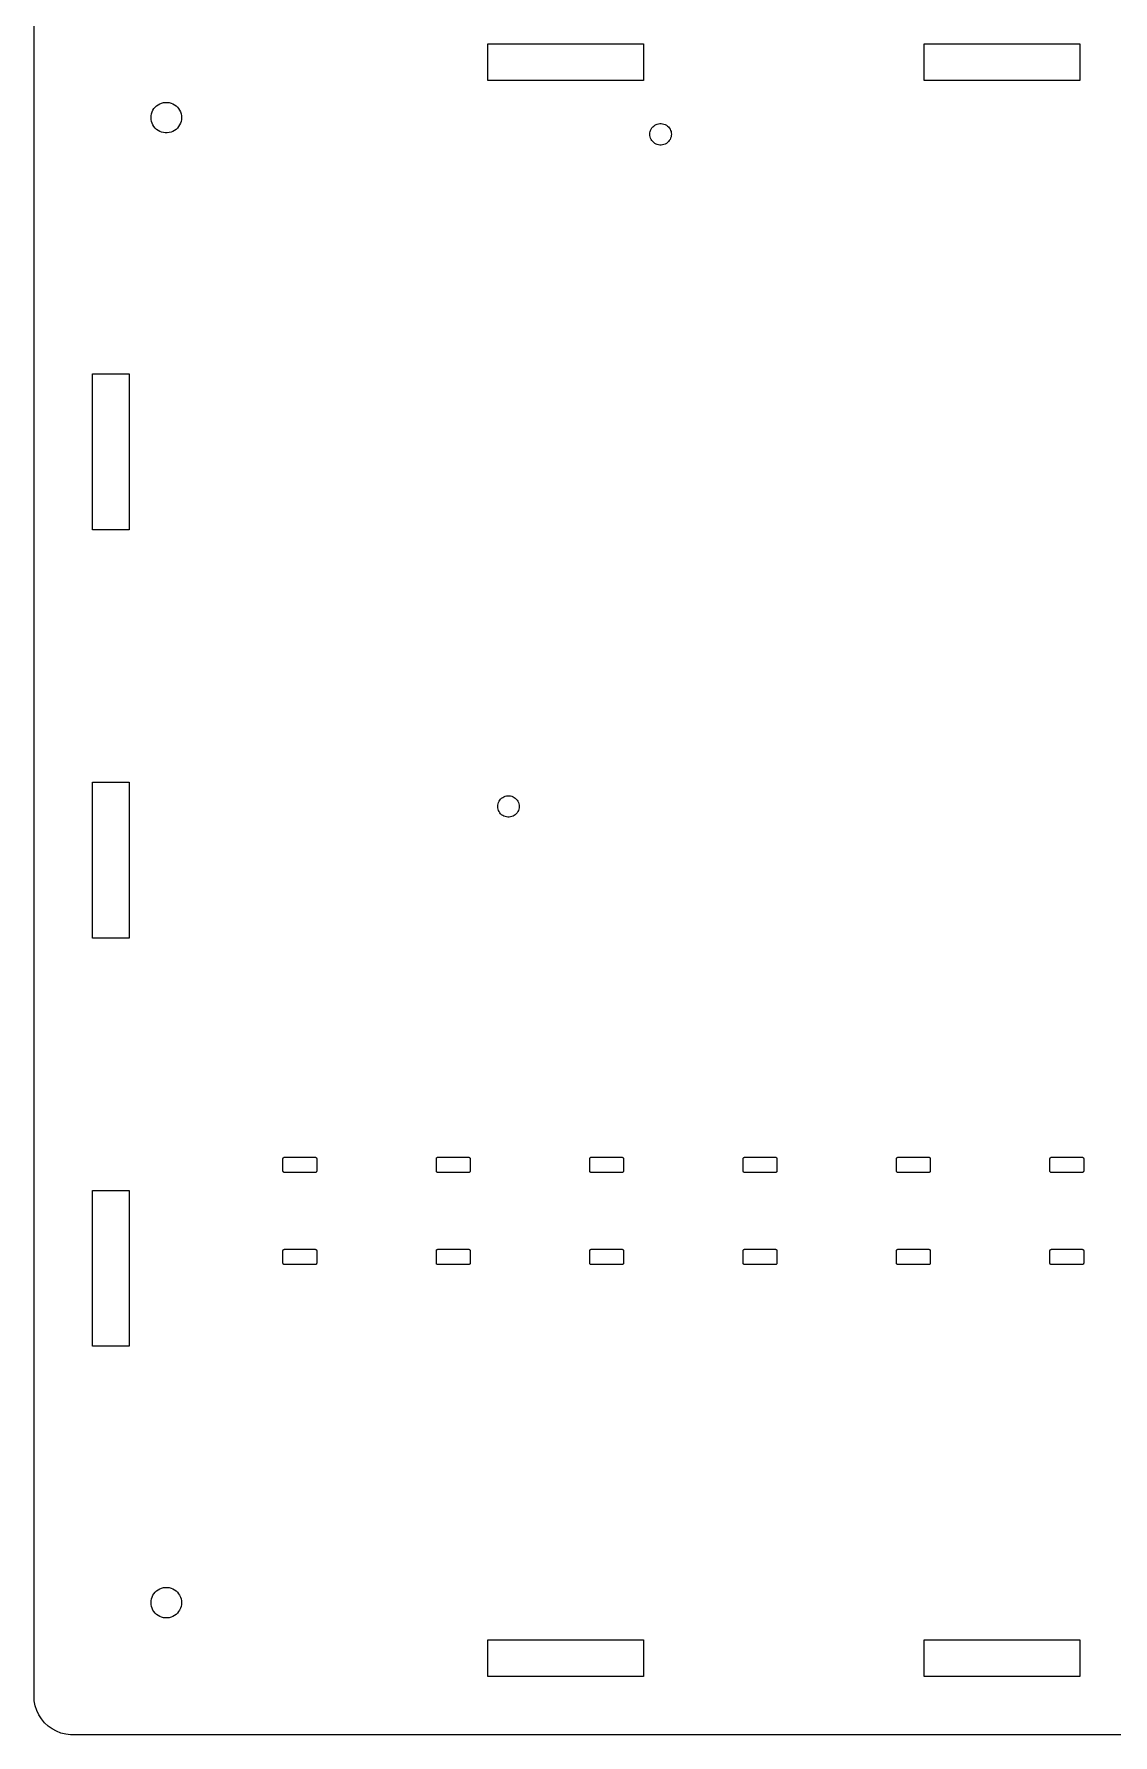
# Model space of a CAD drawing. Header units: millimetres. Extents: x -331 to 331, y -589 to 330.
# Drawn here: x -193.3 to -17.5, y -142.5 to 134.6 of the extents above; entities that cross this region are included whole.
import ezdxf

# ---------------------------------------------------------------- set-up
doc = ezdxf.new("R2010")
doc.units = ezdxf.units.MM
doc.layers.get('0').update_dxf_attribs({"linetype": 'CONTINUOUS', "lineweight": 0})

msp = doc.modelspace()

# ---------------------------------------------------------------- linework, layer by layer
for p, q in [((-193.325, -136.175), (-193.325, 136.175)), ((-119.38, 127), (-119.38, 133)), ((-119.38, 133), (-93.98, 133)), ((-93.98, 133), (-93.98, 127)), ((-48.26, 127), (-48.26, 133)), ((-48.26, 133), (-22.86, 133)), ((-22.86, 133), (-22.86, 127)), ((-93.98, 127), (-119.38, 127)), ((-22.86, 127), (-48.26, 127)), ((-174.082, 121.884), (-173.949, 122.167)), ((-173.949, 122.167), (-173.781, 122.431)), ((-173.781, 122.431), (-173.582, 122.671)), ((-173.582, 122.671), (-173.354, 122.885)), ((-173.354, 122.885), (-173.101, 123.069)), ((-173.101, 123.069), (-172.827, 123.22)), ((-172.827, 123.22), (-172.537, 123.335)), ((-172.537, 123.335), (-172.234, 123.413)), ((-172.234, 123.413), (-171.924, 123.452)), ((-171.924, 123.452), (-171.611, 123.452)), ((-171.611, 123.452), (-171.301, 123.413)), ((-171.301, 123.413), (-170.998, 123.335)), ((-170.998, 123.335), (-170.708, 123.22)), ((-170.708, 123.22), (-170.434, 123.069)), ((-170.434, 123.069), (-170.181, 122.885)), ((-170.181, 122.885), (-169.953, 122.671)), ((-169.953, 122.671), (-169.754, 122.431)), ((-169.754, 122.431), (-169.586, 122.167)), ((-169.586, 122.167), (-169.453, 121.884)), ((-174.257, 120.968), (-174.237, 121.279)), ((-174.237, 120.656), (-174.257, 120.968)), ((-174.237, 121.279), (-174.178, 121.587)), ((-174.178, 120.348), (-174.237, 120.656)), ((-174.178, 121.587), (-174.082, 121.884)), ((-174.082, 120.051), (-174.178, 120.348)), ((-173.949, 119.768), (-174.082, 120.051)), ((-173.781, 119.504), (-173.949, 119.768)), ((-173.582, 119.264), (-173.781, 119.504)), ((-173.354, 119.05), (-173.582, 119.264)), ((-169.953, 119.264), (-170.181, 119.05)), ((-169.754, 119.504), (-169.953, 119.264)), ((-169.586, 119.768), (-169.754, 119.504)), ((-169.453, 120.051), (-169.586, 119.768)), ((-169.453, 121.884), (-169.357, 121.587)), ((-169.357, 120.348), (-169.453, 120.051)), ((-169.357, 121.587), (-169.298, 121.279)), ((-169.298, 120.656), (-169.357, 120.348)), ((-169.298, 121.279), (-169.278, 120.968)), ((-169.278, 120.968), (-169.298, 120.656)), ((-92.734, 119.093), (-92.616, 119.279)), ((-92.616, 119.279), (-92.476, 119.448)), ((-92.476, 119.448), (-92.315, 119.598)), ((-92.315, 119.598), (-92.138, 119.728)), ((-92.138, 119.728), (-91.945, 119.833)), ((-91.945, 119.833), (-91.741, 119.914)), ((-91.741, 119.914), (-91.528, 119.969)), ((-91.528, 119.969), (-91.31, 119.997)), ((-91.31, 119.997), (-91.09, 119.997)), ((-91.09, 119.997), (-90.872, 119.969)), ((-90.872, 119.969), (-90.659, 119.914)), ((-90.659, 119.914), (-90.455, 119.833)), ((-90.455, 119.833), (-90.262, 119.728)), ((-90.262, 119.728), (-90.085, 119.598)), ((-90.085, 119.598), (-89.924, 119.448)), ((-89.924, 119.448), (-89.784, 119.279)), ((-89.784, 119.279), (-89.666, 119.093)), ((-173.101, 118.866), (-173.354, 119.05)), ((-172.827, 118.715), (-173.101, 118.866)), ((-172.537, 118.6), (-172.827, 118.715)), ((-172.234, 118.522), (-172.537, 118.6)), ((-171.924, 118.483), (-172.234, 118.522)), ((-171.611, 118.483), (-171.924, 118.483)), ((-171.301, 118.522), (-171.611, 118.483)), ((-170.998, 118.6), (-171.301, 118.522)), ((-170.708, 118.715), (-170.998, 118.6)), ((-170.434, 118.866), (-170.708, 118.715)), ((-170.181, 119.05), (-170.434, 118.866)), ((-92.95, 118.25), (-92.936, 118.469)), ((-92.936, 118.031), (-92.95, 118.25)), ((-92.936, 118.469), (-92.895, 118.685)), ((-92.895, 117.815), (-92.936, 118.031)), ((-92.895, 118.685), (-92.827, 118.894)), ((-92.827, 117.606), (-92.895, 117.815)), ((-92.827, 118.894), (-92.734, 119.093)), ((-92.734, 117.407), (-92.827, 117.606)), ((-92.616, 117.221), (-92.734, 117.407)), ((-92.476, 117.052), (-92.616, 117.221)), ((-92.315, 116.902), (-92.476, 117.052)), ((-92.138, 116.772), (-92.315, 116.902)), ((-91.945, 116.667), (-92.138, 116.772)), ((-91.741, 116.586), (-91.945, 116.667)), ((-91.528, 116.531), (-91.741, 116.586)), ((-91.31, 116.503), (-91.528, 116.531)), ((-91.09, 116.503), (-91.31, 116.503)), ((-90.872, 116.531), (-91.09, 116.503)), ((-90.659, 116.586), (-90.872, 116.531)), ((-90.455, 116.667), (-90.659, 116.586)), ((-90.262, 116.772), (-90.455, 116.667)), ((-90.085, 116.902), (-90.262, 116.772)), ((-89.924, 117.052), (-90.085, 116.902)), ((-89.784, 117.221), (-89.924, 117.052)), ((-89.666, 117.407), (-89.784, 117.221)), ((-89.666, 119.093), (-89.573, 118.894)), ((-89.573, 117.606), (-89.666, 117.407)), ((-89.573, 118.894), (-89.505, 118.685)), ((-89.505, 117.815), (-89.573, 117.606)), ((-89.505, 118.685), (-89.464, 118.469)), ((-89.464, 118.031), (-89.505, 117.815)), ((-89.464, 118.469), (-89.45, 118.25)), ((-89.45, 118.25), (-89.464, 118.031)), ((-183.8, 53.8), (-183.8, 79.2)), ((-183.8, 79.2), (-177.8, 79.2)), ((-177.8, 79.2), (-177.8, 53.8)), ((-177.8, 53.8), (-183.8, 53.8)), ((-183.8, -12.7), (-183.8, 12.7)), ((-183.8, 12.7), (-177.8, 12.7)), ((-177.8, 12.7), (-177.8, -12.7)), ((-117.75, 8.75), (-117.736, 8.969)), ((-117.736, 8.531), (-117.75, 8.75)), ((-117.736, 8.969), (-117.695, 9.185)), ((-117.695, 8.315), (-117.736, 8.531)), ((-117.695, 9.185), (-117.627, 9.394)), ((-117.627, 8.106), (-117.695, 8.315)), ((-117.627, 9.394), (-117.534, 9.593)), ((-117.534, 9.593), (-117.416, 9.779)), ((-117.416, 9.779), (-117.276, 9.948)), ((-117.276, 9.948), (-117.115, 10.098)), ((-117.115, 10.098), (-116.938, 10.228)), ((-116.938, 10.228), (-116.745, 10.333)), ((-116.745, 10.333), (-116.541, 10.414)), ((-116.541, 10.414), (-116.328, 10.469)), ((-116.328, 10.469), (-116.11, 10.497)), ((-116.11, 10.497), (-115.89, 10.497)), ((-115.89, 10.497), (-115.672, 10.469)), ((-115.672, 10.469), (-115.459, 10.414)), ((-115.459, 10.414), (-115.255, 10.333)), ((-115.255, 10.333), (-115.062, 10.228)), ((-115.062, 10.228), (-114.885, 10.098)), ((-114.885, 10.098), (-114.724, 9.948)), ((-114.724, 9.948), (-114.584, 9.779)), ((-114.584, 9.779), (-114.466, 9.593)), ((-114.466, 9.593), (-114.373, 9.394)), ((-114.373, 9.394), (-114.305, 9.185)), ((-114.305, 8.315), (-114.373, 8.106)), ((-114.305, 9.185), (-114.264, 8.969)), ((-114.264, 8.531), (-114.305, 8.315)), ((-114.264, 8.969), (-114.25, 8.75)), ((-114.25, 8.75), (-114.264, 8.531)), ((-117.534, 7.907), (-117.627, 8.106)), ((-117.416, 7.721), (-117.534, 7.907)), ((-117.276, 7.552), (-117.416, 7.721)), ((-117.115, 7.402), (-117.276, 7.552)), ((-116.938, 7.272), (-117.115, 7.402)), ((-116.745, 7.167), (-116.938, 7.272)), ((-116.541, 7.086), (-116.745, 7.167)), ((-116.328, 7.031), (-116.541, 7.086)), ((-116.11, 7.003), (-116.328, 7.031)), ((-115.89, 7.003), (-116.11, 7.003)), ((-115.672, 7.031), (-115.89, 7.003)), ((-115.459, 7.086), (-115.672, 7.031)), ((-115.255, 7.167), (-115.459, 7.086)), ((-115.062, 7.272), (-115.255, 7.167)), ((-114.885, 7.402), (-115.062, 7.272)), ((-114.724, 7.552), (-114.885, 7.402)), ((-114.584, 7.721), (-114.724, 7.552)), ((-114.466, 7.907), (-114.584, 7.721)), ((-114.373, 8.106), (-114.466, 7.907)), ((-177.8, -12.7), (-183.8, -12.7)), ((-152.75, -48.65), (-152.748, -48.619)), ((-152.75, -50.65), (-152.75, -48.65)), ((-152.748, -48.619), (-152.742, -48.588)), ((-152.742, -48.588), (-152.732, -48.558)), ((-152.732, -48.558), (-152.719, -48.53)), ((-152.719, -48.53), (-152.702, -48.503)), ((-152.702, -48.503), (-152.682, -48.479)), ((-152.682, -48.479), (-152.659, -48.457)), ((-152.659, -48.457), (-152.634, -48.439)), ((-152.634, -48.439), (-152.606, -48.424)), ((-152.606, -48.424), (-152.577, -48.412)), ((-152.577, -48.412), (-152.547, -48.404)), ((-152.547, -48.404), (-152.516, -48.4)), ((-152.516, -48.4), (-147.484, -48.4)), ((-147.484, -48.4), (-147.453, -48.404)), ((-147.453, -48.404), (-147.423, -48.412)), ((-147.423, -48.412), (-147.394, -48.424)), ((-147.394, -48.424), (-147.366, -48.439)), ((-147.366, -48.439), (-147.341, -48.457)), ((-147.341, -48.457), (-147.318, -48.479)), ((-147.318, -48.479), (-147.298, -48.503)), ((-147.298, -48.503), (-147.281, -48.53)), ((-147.281, -48.53), (-147.268, -48.558)), ((-147.268, -48.558), (-147.258, -48.588)), ((-147.258, -48.588), (-147.252, -48.619)), ((-147.252, -48.619), (-147.25, -48.65)), ((-147.25, -48.65), (-147.25, -50.65)), ((-127.75, -48.65), (-127.748, -48.619)), ((-127.75, -50.65), (-127.75, -48.65)), ((-127.748, -48.619), (-127.742, -48.588)), ((-127.742, -48.588), (-127.732, -48.558)), ((-127.732, -48.558), (-127.719, -48.53)), ((-127.719, -48.53), (-127.702, -48.503)), ((-127.702, -48.503), (-127.682, -48.479)), ((-127.682, -48.479), (-127.659, -48.457)), ((-127.659, -48.457), (-127.634, -48.439)), ((-127.634, -48.439), (-127.606, -48.424)), ((-127.606, -48.424), (-127.577, -48.412)), ((-127.577, -48.412), (-127.547, -48.404)), ((-127.547, -48.404), (-127.516, -48.4)), ((-127.516, -48.4), (-122.484, -48.4)), ((-122.484, -48.4), (-122.453, -48.404)), ((-122.453, -48.404), (-122.423, -48.412)), ((-122.423, -48.412), (-122.394, -48.424)), ((-122.394, -48.424), (-122.366, -48.439)), ((-122.366, -48.439), (-122.341, -48.457)), ((-122.341, -48.457), (-122.318, -48.479)), ((-122.318, -48.479), (-122.298, -48.503)), ((-122.298, -48.503), (-122.281, -48.53)), ((-122.281, -48.53), (-122.268, -48.558)), ((-122.268, -48.558), (-122.258, -48.588)), ((-122.258, -48.588), (-122.252, -48.619)), ((-122.252, -48.619), (-122.25, -48.65)), ((-122.25, -48.65), (-122.25, -50.65)), ((-102.75, -48.65), (-102.748, -48.619)), ((-102.75, -50.65), (-102.75, -48.65)), ((-102.748, -48.619), (-102.742, -48.588)), ((-102.742, -48.588), (-102.732, -48.558)), ((-102.732, -48.558), (-102.719, -48.53)), ((-102.719, -48.53), (-102.702, -48.503)), ((-102.702, -48.503), (-102.682, -48.479)), ((-102.682, -48.479), (-102.659, -48.457)), ((-102.659, -48.457), (-102.634, -48.439)), ((-102.634, -48.439), (-102.606, -48.424)), ((-102.606, -48.424), (-102.577, -48.412)), ((-102.577, -48.412), (-102.547, -48.404)), ((-102.547, -48.404), (-102.516, -48.4)), ((-102.516, -48.4), (-97.484, -48.4)), ((-97.484, -48.4), (-97.453, -48.404)), ((-97.453, -48.404), (-97.423, -48.412)), ((-97.423, -48.412), (-97.394, -48.424)), ((-97.394, -48.424), (-97.366, -48.439)), ((-97.366, -48.439), (-97.341, -48.457)), ((-97.341, -48.457), (-97.318, -48.479)), ((-97.318, -48.479), (-97.298, -48.503)), ((-97.298, -48.503), (-97.281, -48.53)), ((-97.281, -48.53), (-97.268, -48.558)), ((-97.268, -48.558), (-97.258, -48.588)), ((-97.258, -48.588), (-97.252, -48.619)), ((-97.252, -48.619), (-97.25, -48.65)), ((-97.25, -48.65), (-97.25, -50.65)), ((-77.75, -48.65), (-77.748, -48.619)), ((-77.75, -50.65), (-77.75, -48.65)), ((-77.748, -48.619), (-77.742, -48.588)), ((-77.742, -48.588), (-77.732, -48.558)), ((-77.732, -48.558), (-77.719, -48.53)), ((-77.719, -48.53), (-77.702, -48.503)), ((-77.702, -48.503), (-77.682, -48.479)), ((-77.682, -48.479), (-77.659, -48.457)), ((-77.659, -48.457), (-77.634, -48.439)), ((-77.634, -48.439), (-77.606, -48.424)), ((-77.606, -48.424), (-77.577, -48.412)), ((-77.577, -48.412), (-77.547, -48.404)), ((-77.547, -48.404), (-77.516, -48.4)), ((-77.516, -48.4), (-72.484, -48.4)), ((-72.484, -48.4), (-72.453, -48.404)), ((-72.453, -48.404), (-72.423, -48.412)), ((-72.423, -48.412), (-72.394, -48.424)), ((-72.394, -48.424), (-72.366, -48.439)), ((-72.366, -48.439), (-72.341, -48.457)), ((-72.341, -48.457), (-72.318, -48.479)), ((-72.318, -48.479), (-72.298, -48.503)), ((-72.298, -48.503), (-72.281, -48.53)), ((-72.281, -48.53), (-72.268, -48.558)), ((-72.268, -48.558), (-72.258, -48.588)), ((-72.258, -48.588), (-72.252, -48.619)), ((-72.252, -48.619), (-72.25, -48.65)), ((-72.25, -48.65), (-72.25, -50.65)), ((-52.75, -48.65), (-52.748, -48.619)), ((-52.75, -50.65), (-52.75, -48.65)), ((-52.748, -48.619), (-52.742, -48.588)), ((-52.742, -48.588), (-52.732, -48.558)), ((-52.732, -48.558), (-52.719, -48.53)), ((-52.719, -48.53), (-52.702, -48.503)), ((-52.702, -48.503), (-52.682, -48.479)), ((-52.682, -48.479), (-52.659, -48.457)), ((-52.659, -48.457), (-52.634, -48.439)), ((-52.634, -48.439), (-52.606, -48.424)), ((-52.606, -48.424), (-52.577, -48.412)), ((-52.577, -48.412), (-52.547, -48.404)), ((-52.547, -48.404), (-52.516, -48.4)), ((-52.516, -48.4), (-47.484, -48.4)), ((-47.484, -48.4), (-47.453, -48.404)), ((-47.453, -48.404), (-47.423, -48.412)), ((-47.423, -48.412), (-47.394, -48.424)), ((-47.394, -48.424), (-47.366, -48.439)), ((-47.366, -48.439), (-47.341, -48.457)), ((-47.341, -48.457), (-47.318, -48.479)), ((-47.318, -48.479), (-47.298, -48.503)), ((-47.298, -48.503), (-47.281, -48.53)), ((-47.281, -48.53), (-47.268, -48.558)), ((-47.268, -48.558), (-47.258, -48.588)), ((-47.258, -48.588), (-47.252, -48.619)), ((-47.252, -48.619), (-47.25, -48.65)), ((-47.25, -48.65), (-47.25, -50.65)), ((-27.75, -48.65), (-27.748, -48.619)), ((-27.75, -50.65), (-27.75, -48.65)), ((-27.748, -48.619), (-27.742, -48.588)), ((-27.742, -48.588), (-27.732, -48.558)), ((-27.732, -48.558), (-27.719, -48.53)), ((-27.719, -48.53), (-27.702, -48.503)), ((-27.702, -48.503), (-27.682, -48.479)), ((-27.682, -48.479), (-27.659, -48.457)), ((-27.659, -48.457), (-27.634, -48.439)), ((-27.634, -48.439), (-27.606, -48.424)), ((-27.606, -48.424), (-27.577, -48.412)), ((-27.577, -48.412), (-27.547, -48.404)), ((-27.547, -48.404), (-27.516, -48.4)), ((-27.516, -48.4), (-22.484, -48.4)), ((-22.484, -48.4), (-22.453, -48.404)), ((-22.453, -48.404), (-22.423, -48.412)), ((-22.423, -48.412), (-22.394, -48.424)), ((-22.394, -48.424), (-22.366, -48.439)), ((-22.366, -48.439), (-22.341, -48.457)), ((-22.341, -48.457), (-22.318, -48.479)), ((-22.318, -48.479), (-22.298, -48.503)), ((-22.298, -48.503), (-22.281, -48.53)), ((-22.281, -48.53), (-22.268, -48.558)), ((-22.268, -48.558), (-22.258, -48.588)), ((-22.258, -48.588), (-22.252, -48.619)), ((-22.252, -48.619), (-22.25, -48.65)), ((-22.25, -48.65), (-22.25, -50.65)), ((-152.748, -50.681), (-152.75, -50.65)), ((-152.742, -50.712), (-152.748, -50.681)), ((-152.732, -50.742), (-152.742, -50.712)), ((-152.719, -50.77), (-152.732, -50.742)), ((-152.702, -50.797), (-152.719, -50.77)), ((-152.682, -50.821), (-152.702, -50.797)), ((-152.659, -50.843), (-152.682, -50.821)), ((-152.634, -50.861), (-152.659, -50.843)), ((-152.606, -50.876), (-152.634, -50.861)), ((-152.577, -50.888), (-152.606, -50.876)), ((-152.547, -50.896), (-152.577, -50.888)), ((-152.516, -50.9), (-152.547, -50.896)), ((-147.484, -50.9), (-152.516, -50.9)), ((-147.453, -50.896), (-147.484, -50.9)), ((-147.423, -50.888), (-147.453, -50.896)), ((-147.394, -50.876), (-147.423, -50.888)), ((-147.366, -50.861), (-147.394, -50.876)), ((-147.341, -50.843), (-147.366, -50.861)), ((-147.318, -50.821), (-147.341, -50.843)), ((-147.298, -50.797), (-147.318, -50.821)), ((-147.281, -50.77), (-147.298, -50.797)), ((-147.268, -50.742), (-147.281, -50.77)), ((-147.258, -50.712), (-147.268, -50.742)), ((-147.252, -50.681), (-147.258, -50.712)), ((-147.25, -50.65), (-147.252, -50.681)), ((-127.748, -50.681), (-127.75, -50.65)), ((-127.742, -50.712), (-127.748, -50.681)), ((-127.732, -50.742), (-127.742, -50.712)), ((-127.719, -50.77), (-127.732, -50.742)), ((-127.702, -50.797), (-127.719, -50.77)), ((-127.682, -50.821), (-127.702, -50.797)), ((-127.659, -50.843), (-127.682, -50.821)), ((-127.634, -50.861), (-127.659, -50.843)), ((-127.606, -50.876), (-127.634, -50.861)), ((-127.577, -50.888), (-127.606, -50.876)), ((-127.547, -50.896), (-127.577, -50.888)), ((-127.516, -50.9), (-127.547, -50.896)), ((-122.484, -50.9), (-127.516, -50.9)), ((-122.453, -50.896), (-122.484, -50.9)), ((-122.423, -50.888), (-122.453, -50.896)), ((-122.394, -50.876), (-122.423, -50.888)), ((-122.366, -50.861), (-122.394, -50.876)), ((-122.341, -50.843), (-122.366, -50.861)), ((-122.318, -50.821), (-122.341, -50.843)), ((-122.298, -50.797), (-122.318, -50.821)), ((-122.281, -50.77), (-122.298, -50.797)), ((-122.268, -50.742), (-122.281, -50.77)), ((-122.258, -50.712), (-122.268, -50.742)), ((-122.252, -50.681), (-122.258, -50.712)), ((-122.25, -50.65), (-122.252, -50.681)), ((-102.748, -50.681), (-102.75, -50.65)), ((-102.742, -50.712), (-102.748, -50.681)), ((-102.732, -50.742), (-102.742, -50.712)), ((-102.719, -50.77), (-102.732, -50.742)), ((-102.702, -50.797), (-102.719, -50.77)), ((-102.682, -50.821), (-102.702, -50.797)), ((-102.659, -50.843), (-102.682, -50.821)), ((-102.634, -50.861), (-102.659, -50.843)), ((-102.606, -50.876), (-102.634, -50.861)), ((-102.577, -50.888), (-102.606, -50.876)), ((-102.547, -50.896), (-102.577, -50.888)), ((-102.516, -50.9), (-102.547, -50.896)), ((-97.484, -50.9), (-102.516, -50.9)), ((-97.453, -50.896), (-97.484, -50.9)), ((-97.423, -50.888), (-97.453, -50.896)), ((-97.394, -50.876), (-97.423, -50.888)), ((-97.366, -50.861), (-97.394, -50.876)), ((-97.341, -50.843), (-97.366, -50.861)), ((-97.318, -50.821), (-97.341, -50.843)), ((-97.298, -50.797), (-97.318, -50.821)), ((-97.281, -50.77), (-97.298, -50.797)), ((-97.268, -50.742), (-97.281, -50.77)), ((-97.258, -50.712), (-97.268, -50.742)), ((-97.252, -50.681), (-97.258, -50.712)), ((-97.25, -50.65), (-97.252, -50.681)), ((-77.748, -50.681), (-77.75, -50.65)), ((-77.742, -50.712), (-77.748, -50.681)), ((-77.732, -50.742), (-77.742, -50.712)), ((-77.719, -50.77), (-77.732, -50.742)), ((-77.702, -50.797), (-77.719, -50.77)), ((-77.682, -50.821), (-77.702, -50.797)), ((-77.659, -50.843), (-77.682, -50.821)), ((-77.634, -50.861), (-77.659, -50.843)), ((-77.606, -50.876), (-77.634, -50.861)), ((-77.577, -50.888), (-77.606, -50.876)), ((-77.547, -50.896), (-77.577, -50.888)), ((-77.516, -50.9), (-77.547, -50.896)), ((-72.484, -50.9), (-77.516, -50.9)), ((-72.453, -50.896), (-72.484, -50.9)), ((-72.423, -50.888), (-72.453, -50.896)), ((-72.394, -50.876), (-72.423, -50.888)), ((-72.366, -50.861), (-72.394, -50.876)), ((-72.341, -50.843), (-72.366, -50.861)), ((-72.318, -50.821), (-72.341, -50.843)), ((-72.298, -50.797), (-72.318, -50.821)), ((-72.281, -50.77), (-72.298, -50.797)), ((-72.268, -50.742), (-72.281, -50.77)), ((-72.258, -50.712), (-72.268, -50.742)), ((-72.252, -50.681), (-72.258, -50.712)), ((-72.25, -50.65), (-72.252, -50.681)), ((-52.748, -50.681), (-52.75, -50.65)), ((-52.742, -50.712), (-52.748, -50.681)), ((-52.732, -50.742), (-52.742, -50.712)), ((-52.719, -50.77), (-52.732, -50.742)), ((-52.702, -50.797), (-52.719, -50.77)), ((-52.682, -50.821), (-52.702, -50.797)), ((-52.659, -50.843), (-52.682, -50.821)), ((-52.634, -50.861), (-52.659, -50.843)), ((-52.606, -50.876), (-52.634, -50.861)), ((-52.577, -50.888), (-52.606, -50.876)), ((-52.547, -50.896), (-52.577, -50.888)), ((-52.516, -50.9), (-52.547, -50.896)), ((-47.484, -50.9), (-52.516, -50.9)), ((-47.453, -50.896), (-47.484, -50.9)), ((-47.423, -50.888), (-47.453, -50.896)), ((-47.394, -50.876), (-47.423, -50.888)), ((-47.366, -50.861), (-47.394, -50.876)), ((-47.341, -50.843), (-47.366, -50.861)), ((-47.318, -50.821), (-47.341, -50.843)), ((-47.298, -50.797), (-47.318, -50.821)), ((-47.281, -50.77), (-47.298, -50.797)), ((-47.268, -50.742), (-47.281, -50.77)), ((-47.258, -50.712), (-47.268, -50.742)), ((-47.252, -50.681), (-47.258, -50.712)), ((-47.25, -50.65), (-47.252, -50.681)), ((-27.748, -50.681), (-27.75, -50.65)), ((-27.742, -50.712), (-27.748, -50.681)), ((-27.732, -50.742), (-27.742, -50.712)), ((-27.719, -50.77), (-27.732, -50.742)), ((-27.702, -50.797), (-27.719, -50.77)), ((-27.682, -50.821), (-27.702, -50.797)), ((-27.659, -50.843), (-27.682, -50.821)), ((-27.634, -50.861), (-27.659, -50.843)), ((-27.606, -50.876), (-27.634, -50.861)), ((-27.577, -50.888), (-27.606, -50.876)), ((-27.547, -50.896), (-27.577, -50.888)), ((-27.516, -50.9), (-27.547, -50.896)), ((-22.484, -50.9), (-27.516, -50.9)), ((-22.453, -50.896), (-22.484, -50.9)), ((-22.423, -50.888), (-22.453, -50.896)), ((-22.394, -50.876), (-22.423, -50.888)), ((-22.366, -50.861), (-22.394, -50.876)), ((-22.341, -50.843), (-22.366, -50.861)), ((-22.318, -50.821), (-22.341, -50.843)), ((-22.298, -50.797), (-22.318, -50.821)), ((-22.281, -50.77), (-22.298, -50.797)), ((-22.268, -50.742), (-22.281, -50.77)), ((-22.258, -50.712), (-22.268, -50.742)), ((-22.252, -50.681), (-22.258, -50.712)), ((-22.25, -50.65), (-22.252, -50.681)), ((-183.8, -79.2), (-183.8, -53.8)), ((-183.8, -53.8), (-177.8, -53.8)), ((-177.8, -53.8), (-177.8, -79.2)), ((-152.75, -63.65), (-152.748, -63.619)), ((-152.75, -65.65), (-152.75, -63.65)), ((-152.748, -63.619), (-152.742, -63.588)), ((-152.742, -63.588), (-152.732, -63.558)), ((-152.732, -63.558), (-152.719, -63.53)), ((-152.719, -63.53), (-152.702, -63.503)), ((-152.702, -63.503), (-152.682, -63.479)), ((-152.682, -63.479), (-152.659, -63.457)), ((-152.659, -63.457), (-152.634, -63.439)), ((-152.634, -63.439), (-152.606, -63.424)), ((-152.606, -63.424), (-152.577, -63.412)), ((-152.577, -63.412), (-152.547, -63.404)), ((-152.547, -63.404), (-152.516, -63.4)), ((-152.516, -63.4), (-147.484, -63.4)), ((-147.484, -63.4), (-147.453, -63.404)), ((-147.453, -63.404), (-147.423, -63.412)), ((-147.423, -63.412), (-147.394, -63.424)), ((-147.394, -63.424), (-147.366, -63.439)), ((-147.366, -63.439), (-147.341, -63.457)), ((-147.341, -63.457), (-147.318, -63.479)), ((-147.318, -63.479), (-147.298, -63.503)), ((-147.298, -63.503), (-147.281, -63.53)), ((-147.281, -63.53), (-147.268, -63.558)), ((-147.268, -63.558), (-147.258, -63.588)), ((-147.258, -63.588), (-147.252, -63.619)), ((-147.252, -63.619), (-147.25, -63.65)), ((-147.25, -63.65), (-147.25, -65.65)), ((-127.75, -63.65), (-127.748, -63.619)), ((-127.75, -65.65), (-127.75, -63.65)), ((-127.748, -63.619), (-127.742, -63.588)), ((-127.742, -63.588), (-127.732, -63.558)), ((-127.732, -63.558), (-127.719, -63.53)), ((-127.719, -63.53), (-127.702, -63.503)), ((-127.702, -63.503), (-127.682, -63.479)), ((-127.682, -63.479), (-127.659, -63.457)), ((-127.659, -63.457), (-127.634, -63.439)), ((-127.634, -63.439), (-127.606, -63.424)), ((-127.606, -63.424), (-127.577, -63.412)), ((-127.577, -63.412), (-127.547, -63.404)), ((-127.547, -63.404), (-127.516, -63.4)), ((-127.516, -63.4), (-122.484, -63.4)), ((-122.484, -63.4), (-122.453, -63.404)), ((-122.453, -63.404), (-122.423, -63.412)), ((-122.423, -63.412), (-122.394, -63.424)), ((-122.394, -63.424), (-122.366, -63.439)), ((-122.366, -63.439), (-122.341, -63.457)), ((-122.341, -63.457), (-122.318, -63.479)), ((-122.318, -63.479), (-122.298, -63.503)), ((-122.298, -63.503), (-122.281, -63.53)), ((-122.281, -63.53), (-122.268, -63.558)), ((-122.268, -63.558), (-122.258, -63.588)), ((-122.258, -63.588), (-122.252, -63.619)), ((-122.252, -63.619), (-122.25, -63.65)), ((-122.25, -63.65), (-122.25, -65.65)), ((-102.75, -63.65), (-102.748, -63.619)), ((-102.75, -65.65), (-102.75, -63.65)), ((-102.748, -63.619), (-102.742, -63.588)), ((-102.742, -63.588), (-102.732, -63.558)), ((-102.732, -63.558), (-102.719, -63.53)), ((-102.719, -63.53), (-102.702, -63.503)), ((-102.702, -63.503), (-102.682, -63.479)), ((-102.682, -63.479), (-102.659, -63.457)), ((-102.659, -63.457), (-102.634, -63.439)), ((-102.634, -63.439), (-102.606, -63.424)), ((-102.606, -63.424), (-102.577, -63.412)), ((-102.577, -63.412), (-102.547, -63.404)), ((-102.547, -63.404), (-102.516, -63.4)), ((-102.516, -63.4), (-97.484, -63.4)), ((-97.484, -63.4), (-97.453, -63.404)), ((-97.453, -63.404), (-97.423, -63.412)), ((-97.423, -63.412), (-97.394, -63.424)), ((-97.394, -63.424), (-97.366, -63.439)), ((-97.366, -63.439), (-97.341, -63.457)), ((-97.341, -63.457), (-97.318, -63.479)), ((-97.318, -63.479), (-97.298, -63.503)), ((-97.298, -63.503), (-97.281, -63.53)), ((-97.281, -63.53), (-97.268, -63.558)), ((-97.268, -63.558), (-97.258, -63.588)), ((-97.258, -63.588), (-97.252, -63.619)), ((-97.252, -63.619), (-97.25, -63.65)), ((-97.25, -63.65), (-97.25, -65.65)), ((-77.75, -63.65), (-77.748, -63.619)), ((-77.75, -65.65), (-77.75, -63.65)), ((-77.748, -63.619), (-77.742, -63.588)), ((-77.742, -63.588), (-77.732, -63.558)), ((-77.732, -63.558), (-77.719, -63.53)), ((-77.719, -63.53), (-77.702, -63.503)), ((-77.702, -63.503), (-77.682, -63.479)), ((-77.682, -63.479), (-77.659, -63.457)), ((-77.659, -63.457), (-77.634, -63.439)), ((-77.634, -63.439), (-77.606, -63.424)), ((-77.606, -63.424), (-77.577, -63.412)), ((-77.577, -63.412), (-77.547, -63.404)), ((-77.547, -63.404), (-77.516, -63.4)), ((-77.516, -63.4), (-72.484, -63.4)), ((-72.484, -63.4), (-72.453, -63.404)), ((-72.453, -63.404), (-72.423, -63.412)), ((-72.423, -63.412), (-72.394, -63.424)), ((-72.394, -63.424), (-72.366, -63.439)), ((-72.366, -63.439), (-72.341, -63.457)), ((-72.341, -63.457), (-72.318, -63.479)), ((-72.318, -63.479), (-72.298, -63.503)), ((-72.298, -63.503), (-72.281, -63.53)), ((-72.281, -63.53), (-72.268, -63.558)), ((-72.268, -63.558), (-72.258, -63.588)), ((-72.258, -63.588), (-72.252, -63.619)), ((-72.252, -63.619), (-72.25, -63.65)), ((-72.25, -63.65), (-72.25, -65.65)), ((-52.75, -63.65), (-52.748, -63.619)), ((-52.75, -65.65), (-52.75, -63.65)), ((-52.748, -63.619), (-52.742, -63.588)), ((-52.742, -63.588), (-52.732, -63.558)), ((-52.732, -63.558), (-52.719, -63.53)), ((-52.719, -63.53), (-52.702, -63.503)), ((-52.702, -63.503), (-52.682, -63.479)), ((-52.682, -63.479), (-52.659, -63.457)), ((-52.659, -63.457), (-52.634, -63.439)), ((-52.634, -63.439), (-52.606, -63.424)), ((-52.606, -63.424), (-52.577, -63.412)), ((-52.577, -63.412), (-52.547, -63.404)), ((-52.547, -63.404), (-52.516, -63.4)), ((-52.516, -63.4), (-47.484, -63.4)), ((-47.484, -63.4), (-47.453, -63.404)), ((-47.453, -63.404), (-47.423, -63.412)), ((-47.423, -63.412), (-47.394, -63.424)), ((-47.394, -63.424), (-47.366, -63.439)), ((-47.366, -63.439), (-47.341, -63.457)), ((-47.341, -63.457), (-47.318, -63.479)), ((-47.318, -63.479), (-47.298, -63.503)), ((-47.298, -63.503), (-47.281, -63.53)), ((-47.281, -63.53), (-47.268, -63.558)), ((-47.268, -63.558), (-47.258, -63.588)), ((-47.258, -63.588), (-47.252, -63.619)), ((-47.252, -63.619), (-47.25, -63.65)), ((-47.25, -63.65), (-47.25, -65.65)), ((-27.75, -63.65), (-27.748, -63.619)), ((-27.75, -65.65), (-27.75, -63.65)), ((-27.748, -63.619), (-27.742, -63.588)), ((-27.742, -63.588), (-27.732, -63.558)), ((-27.732, -63.558), (-27.719, -63.53)), ((-27.719, -63.53), (-27.702, -63.503)), ((-27.702, -63.503), (-27.682, -63.479)), ((-27.682, -63.479), (-27.659, -63.457)), ((-27.659, -63.457), (-27.634, -63.439)), ((-27.634, -63.439), (-27.606, -63.424)), ((-27.606, -63.424), (-27.577, -63.412)), ((-27.577, -63.412), (-27.547, -63.404)), ((-27.547, -63.404), (-27.516, -63.4)), ((-27.516, -63.4), (-22.484, -63.4)), ((-22.484, -63.4), (-22.453, -63.404)), ((-22.453, -63.404), (-22.423, -63.412)), ((-22.423, -63.412), (-22.394, -63.424)), ((-22.394, -63.424), (-22.366, -63.439)), ((-22.366, -63.439), (-22.341, -63.457)), ((-22.341, -63.457), (-22.318, -63.479)), ((-22.318, -63.479), (-22.298, -63.503)), ((-22.298, -63.503), (-22.281, -63.53)), ((-22.281, -63.53), (-22.268, -63.558)), ((-22.268, -63.558), (-22.258, -63.588)), ((-22.258, -63.588), (-22.252, -63.619)), ((-22.252, -63.619), (-22.25, -63.65)), ((-22.25, -63.65), (-22.25, -65.65)), ((-152.748, -65.681), (-152.75, -65.65)), ((-152.742, -65.712), (-152.748, -65.681)), ((-152.732, -65.742), (-152.742, -65.712)), ((-152.719, -65.77), (-152.732, -65.742)), ((-152.702, -65.797), (-152.719, -65.77)), ((-152.682, -65.821), (-152.702, -65.797)), ((-152.659, -65.843), (-152.682, -65.821)), ((-152.634, -65.861), (-152.659, -65.843)), ((-152.606, -65.876), (-152.634, -65.861)), ((-152.577, -65.888), (-152.606, -65.876)), ((-152.547, -65.896), (-152.577, -65.888)), ((-152.516, -65.9), (-152.547, -65.896)), ((-147.484, -65.9), (-152.516, -65.9)), ((-147.453, -65.896), (-147.484, -65.9)), ((-147.423, -65.888), (-147.453, -65.896)), ((-147.394, -65.876), (-147.423, -65.888)), ((-147.366, -65.861), (-147.394, -65.876)), ((-147.341, -65.843), (-147.366, -65.861)), ((-147.318, -65.821), (-147.341, -65.843)), ((-147.298, -65.797), (-147.318, -65.821)), ((-147.281, -65.77), (-147.298, -65.797)), ((-147.268, -65.742), (-147.281, -65.77)), ((-147.258, -65.712), (-147.268, -65.742)), ((-147.252, -65.681), (-147.258, -65.712)), ((-147.25, -65.65), (-147.252, -65.681)), ((-127.748, -65.681), (-127.75, -65.65)), ((-127.742, -65.712), (-127.748, -65.681)), ((-127.732, -65.742), (-127.742, -65.712)), ((-127.719, -65.77), (-127.732, -65.742)), ((-127.702, -65.797), (-127.719, -65.77)), ((-127.682, -65.821), (-127.702, -65.797)), ((-127.659, -65.843), (-127.682, -65.821)), ((-127.634, -65.861), (-127.659, -65.843)), ((-127.606, -65.876), (-127.634, -65.861)), ((-127.577, -65.888), (-127.606, -65.876)), ((-127.547, -65.896), (-127.577, -65.888)), ((-127.516, -65.9), (-127.547, -65.896)), ((-122.484, -65.9), (-127.516, -65.9)), ((-122.453, -65.896), (-122.484, -65.9)), ((-122.423, -65.888), (-122.453, -65.896)), ((-122.394, -65.876), (-122.423, -65.888)), ((-122.366, -65.861), (-122.394, -65.876)), ((-122.341, -65.843), (-122.366, -65.861)), ((-122.318, -65.821), (-122.341, -65.843)), ((-122.298, -65.797), (-122.318, -65.821)), ((-122.281, -65.77), (-122.298, -65.797)), ((-122.268, -65.742), (-122.281, -65.77)), ((-122.258, -65.712), (-122.268, -65.742)), ((-122.252, -65.681), (-122.258, -65.712)), ((-122.25, -65.65), (-122.252, -65.681)), ((-102.748, -65.681), (-102.75, -65.65)), ((-102.742, -65.712), (-102.748, -65.681)), ((-102.732, -65.742), (-102.742, -65.712)), ((-102.719, -65.77), (-102.732, -65.742)), ((-102.702, -65.797), (-102.719, -65.77)), ((-102.682, -65.821), (-102.702, -65.797)), ((-102.659, -65.843), (-102.682, -65.821)), ((-102.634, -65.861), (-102.659, -65.843)), ((-102.606, -65.876), (-102.634, -65.861)), ((-102.577, -65.888), (-102.606, -65.876)), ((-102.547, -65.896), (-102.577, -65.888)), ((-102.516, -65.9), (-102.547, -65.896)), ((-97.484, -65.9), (-102.516, -65.9)), ((-97.453, -65.896), (-97.484, -65.9)), ((-97.423, -65.888), (-97.453, -65.896)), ((-97.394, -65.876), (-97.423, -65.888)), ((-97.366, -65.861), (-97.394, -65.876)), ((-97.341, -65.843), (-97.366, -65.861)), ((-97.318, -65.821), (-97.341, -65.843)), ((-97.298, -65.797), (-97.318, -65.821)), ((-97.281, -65.77), (-97.298, -65.797)), ((-97.268, -65.742), (-97.281, -65.77)), ((-97.258, -65.712), (-97.268, -65.742)), ((-97.252, -65.681), (-97.258, -65.712)), ((-97.25, -65.65), (-97.252, -65.681)), ((-77.748, -65.681), (-77.75, -65.65)), ((-77.742, -65.712), (-77.748, -65.681)), ((-77.732, -65.742), (-77.742, -65.712)), ((-77.719, -65.77), (-77.732, -65.742)), ((-77.702, -65.797), (-77.719, -65.77)), ((-77.682, -65.821), (-77.702, -65.797)), ((-77.659, -65.843), (-77.682, -65.821)), ((-77.634, -65.861), (-77.659, -65.843)), ((-77.606, -65.876), (-77.634, -65.861)), ((-77.577, -65.888), (-77.606, -65.876)), ((-77.547, -65.896), (-77.577, -65.888)), ((-77.516, -65.9), (-77.547, -65.896)), ((-72.484, -65.9), (-77.516, -65.9)), ((-72.453, -65.896), (-72.484, -65.9)), ((-72.423, -65.888), (-72.453, -65.896)), ((-72.394, -65.876), (-72.423, -65.888)), ((-72.366, -65.861), (-72.394, -65.876)), ((-72.341, -65.843), (-72.366, -65.861)), ((-72.318, -65.821), (-72.341, -65.843)), ((-72.298, -65.797), (-72.318, -65.821)), ((-72.281, -65.77), (-72.298, -65.797)), ((-72.268, -65.742), (-72.281, -65.77)), ((-72.258, -65.712), (-72.268, -65.742)), ((-72.252, -65.681), (-72.258, -65.712)), ((-72.25, -65.65), (-72.252, -65.681)), ((-52.748, -65.681), (-52.75, -65.65)), ((-52.742, -65.712), (-52.748, -65.681)), ((-52.732, -65.742), (-52.742, -65.712)), ((-52.719, -65.77), (-52.732, -65.742)), ((-52.702, -65.797), (-52.719, -65.77)), ((-52.682, -65.821), (-52.702, -65.797)), ((-52.659, -65.843), (-52.682, -65.821)), ((-52.634, -65.861), (-52.659, -65.843)), ((-52.606, -65.876), (-52.634, -65.861)), ((-52.577, -65.888), (-52.606, -65.876)), ((-52.547, -65.896), (-52.577, -65.888)), ((-52.516, -65.9), (-52.547, -65.896)), ((-47.484, -65.9), (-52.516, -65.9)), ((-47.453, -65.896), (-47.484, -65.9)), ((-47.423, -65.888), (-47.453, -65.896)), ((-47.394, -65.876), (-47.423, -65.888)), ((-47.366, -65.861), (-47.394, -65.876)), ((-47.341, -65.843), (-47.366, -65.861)), ((-47.318, -65.821), (-47.341, -65.843)), ((-47.298, -65.797), (-47.318, -65.821)), ((-47.281, -65.77), (-47.298, -65.797)), ((-47.268, -65.742), (-47.281, -65.77)), ((-47.258, -65.712), (-47.268, -65.742)), ((-47.252, -65.681), (-47.258, -65.712)), ((-47.25, -65.65), (-47.252, -65.681)), ((-27.748, -65.681), (-27.75, -65.65)), ((-27.742, -65.712), (-27.748, -65.681)), ((-27.732, -65.742), (-27.742, -65.712)), ((-27.719, -65.77), (-27.732, -65.742)), ((-27.702, -65.797), (-27.719, -65.77)), ((-27.682, -65.821), (-27.702, -65.797)), ((-27.659, -65.843), (-27.682, -65.821)), ((-27.634, -65.861), (-27.659, -65.843)), ((-27.606, -65.876), (-27.634, -65.861)), ((-27.577, -65.888), (-27.606, -65.876)), ((-27.547, -65.896), (-27.577, -65.888)), ((-27.516, -65.9), (-27.547, -65.896)), ((-22.484, -65.9), (-27.516, -65.9)), ((-22.453, -65.896), (-22.484, -65.9)), ((-22.423, -65.888), (-22.453, -65.896)), ((-22.394, -65.876), (-22.423, -65.888)), ((-22.366, -65.861), (-22.394, -65.876)), ((-22.341, -65.843), (-22.366, -65.861)), ((-22.318, -65.821), (-22.341, -65.843)), ((-22.298, -65.797), (-22.318, -65.821)), ((-22.281, -65.77), (-22.298, -65.797)), ((-22.268, -65.742), (-22.281, -65.77)), ((-22.258, -65.712), (-22.268, -65.742)), ((-22.252, -65.681), (-22.258, -65.712)), ((-22.25, -65.65), (-22.252, -65.681)), ((-177.8, -79.2), (-183.8, -79.2)), ((-173.582, -119.264), (-173.354, -119.05)), ((-173.354, -119.05), (-173.101, -118.866)), ((-173.101, -118.866), (-172.827, -118.715)), ((-172.827, -118.715), (-172.537, -118.6)), ((-172.537, -118.6), (-172.234, -118.522)), ((-172.234, -118.522), (-171.924, -118.483)), ((-171.924, -118.483), (-171.611, -118.483)), ((-171.611, -118.483), (-171.301, -118.522)), ((-171.301, -118.522), (-170.998, -118.6)), ((-170.998, -118.6), (-170.708, -118.715)), ((-170.708, -118.715), (-170.434, -118.866)), ((-170.434, -118.866), (-170.181, -119.05)), ((-170.181, -119.05), (-169.953, -119.264)), ((-174.257, -120.968), (-174.237, -120.656)), ((-174.237, -121.279), (-174.257, -120.968)), ((-174.237, -120.656), (-174.178, -120.348)), ((-174.178, -121.587), (-174.237, -121.279)), ((-174.178, -120.348), (-174.082, -120.051)), ((-174.082, -121.884), (-174.178, -121.587)), ((-174.082, -120.051), (-173.949, -119.768)), ((-173.949, -122.167), (-174.082, -121.884)), ((-173.949, -119.768), (-173.781, -119.504)), ((-173.781, -119.504), (-173.582, -119.264)), ((-169.953, -119.264), (-169.754, -119.504)), ((-169.754, -119.504), (-169.586, -119.768)), ((-169.586, -119.768), (-169.453, -120.051)), ((-169.453, -121.884), (-169.586, -122.167)), ((-169.453, -120.051), (-169.357, -120.348)), ((-169.357, -121.587), (-169.453, -121.884)), ((-169.357, -120.348), (-169.298, -120.656)), ((-169.298, -121.279), (-169.357, -121.587)), ((-169.298, -120.656), (-169.278, -120.968)), ((-169.278, -120.968), (-169.298, -121.279)), ((-173.781, -122.431), (-173.949, -122.167)), ((-173.582, -122.671), (-173.781, -122.431)), ((-173.354, -122.885), (-173.582, -122.671)), ((-173.101, -123.069), (-173.354, -122.885)), ((-172.827, -123.22), (-173.101, -123.069)), ((-172.537, -123.335), (-172.827, -123.22)), ((-172.234, -123.413), (-172.537, -123.335)), ((-171.924, -123.452), (-172.234, -123.413)), ((-171.611, -123.452), (-171.924, -123.452)), ((-171.301, -123.413), (-171.611, -123.452)), ((-170.998, -123.335), (-171.301, -123.413)), ((-170.708, -123.22), (-170.998, -123.335)), ((-170.434, -123.069), (-170.708, -123.22)), ((-170.181, -122.885), (-170.434, -123.069)), ((-169.953, -122.671), (-170.181, -122.885)), ((-169.754, -122.431), (-169.953, -122.671)), ((-169.586, -122.167), (-169.754, -122.431)), ((-119.38, -133), (-119.38, -127)), ((-119.38, -127), (-93.98, -127)), ((-93.98, -127), (-93.98, -133)), ((-48.26, -133), (-48.26, -127)), ((-48.26, -127), (-22.86, -127)), ((-22.86, -127), (-22.86, -133)), ((-93.98, -133), (-119.38, -133)), ((-22.86, -133), (-48.26, -133)), ((-193.275, -136.971), (-193.325, -136.175)), ((-193.126, -137.754), (-193.275, -136.971)), ((-192.879, -138.513), (-193.126, -137.754)), ((-192.54, -139.234), (-192.879, -138.513)), ((-192.112, -139.907), (-192.54, -139.234)), ((-191.604, -140.522), (-192.112, -139.907)), ((-191.023, -141.068), (-191.604, -140.522)), ((-190.378, -141.536), (-191.023, -141.068)), ((-189.679, -141.921), (-190.378, -141.536)), ((-188.937, -142.214), (-189.679, -141.921)), ((-188.165, -142.413), (-188.937, -142.214)), ((-187.374, -142.512), (-188.165, -142.413)), ((-186.975, -142.512), (-187.374, -142.512)), ((-186.975, -142.525), (-186.975, -142.512)), ((186.975, -142.525), (-186.975, -142.525))]:
    msp.add_line(p, q)

doc.saveas('drawing.dxf')
